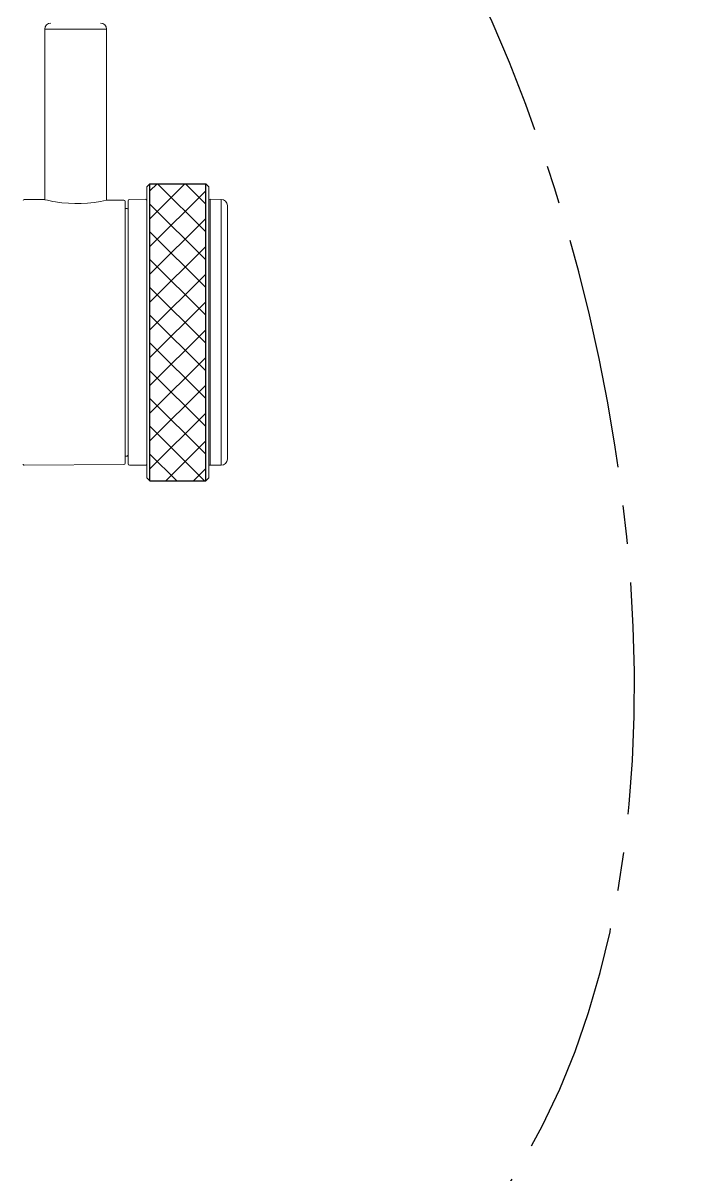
# Model space of a CAD drawing. Header units: millimetres. Extents: x 12827 to 13247, y 6457 to 7051.
# Drawn here: x 12984.14 to 13005.98, y 6564.53 to 6601.78 of the extents above; entities that cross this region are included whole.
import ezdxf

# ---------------------------------------------------------------- set-up
doc = ezdxf.new("R2010")
doc.units = ezdxf.units.MM
doc.header["$LTSCALE"] = 10
doc.linetypes.add('CENTER', pattern=[50.8, 31.75, -6.35, 6.35, -6.35])
doc.linetypes.add('CENTER2', pattern=[1.125, 0.75, -0.125, 0.125, -0.125])
doc.layers.add('1', color=1, linetype='CENTER', lineweight=13)
doc.layers.add('CENTER', color=1, linetype='CENTER2')
doc.layers.add('DWG', color=7, linetype='Continuous')

msp = doc.modelspace()

# ---------------------------------------------------------------- hatches: boundary and pattern name
at = {"layer": 'DWG'}
h = msp.add_hatch(dxfattribs=at)
h.set_pattern_fill('ANSI37', color=256, scale=0.2)
h.set_pattern_definition([(45, (2328.4698, 6257.5796), (-0.449012806, 0.449012806), []), (135, (2328.4698, 6257.5796), (-0.449012806, -0.449012806), [])])
h.paths.add_polyline_path([(12990.04566, 6596.5776), (12988.24566, 6596.5776), (12988.24566, 6586.9776), (12990.04566, 6586.9776)])

# ---------------------------------------------------------------- linework, layer by layer
at = {"layer": '1', "color": 7, "linetype": 'Continuous'}
for p, q in [((12984.84478, 6601.5776), (12986.84478, 6601.5776)), ((12984.84478, 6601.5776), (12984.84478, 6596.06647)), ((12986.84478, 6601.5776), (12986.84478, 6596.04898)), ((12988.14566, 6596.4776), (12988.24566, 6596.5776)), ((12988.14566, 6587.0776), (12988.14566, 6596.4776)), ((12990.14566, 6596.4776), (12990.04566, 6596.5776)), ((12990.14566, 6596.4776), (12990.14566, 6587.0776)), ((12984.18513, 6596.07725), (12984.82478, 6596.07167)), ((12984.82478, 6596.07167), (12984.84456, 6596.06651)), ((12986.86478, 6596.05387), (12987.40513, 6596.04915)), ((12987.44478, 6596.00913), (12987.44478, 6587.54609)), ((12987.54478, 6596.03307), (12987.54478, 6587.52214)), ((12987.58443, 6596.07306), (12988.10443, 6596.0776)), ((12990.54653, 6596.07445), (12990.18513, 6596.0776)), ((12990.18513, 6587.47761), (12990.18513, 6596.0776)), ((12990.54653, 6596.07445), (12990.54653, 6587.48076)), ((12990.74478, 6595.87444), (12990.74478, 6587.68077)), ((12987.44478, 6595.7776), (12987.50478, 6595.7776)), ((12987.44478, 6587.7776), (12987.50478, 6587.7776)), ((12984.18513, 6587.47796), (12987.40513, 6587.50606)), ((12987.58443, 6587.48214), (12988.10443, 6587.47761)), ((12990.54653, 6587.48076), (12990.18513, 6587.47761)), ((12988.14566, 6587.0776), (12988.24566, 6586.9776)), ((12990.14566, 6587.0776), (12990.04566, 6586.9776))]:
    msp.add_line(p, q, dxfattribs=at)
for centre, radius, start, end in [((12985.04478, 6601.5776), 0.2, 90.004082, 180), ((12986.64478, 6601.5776), 0.2, 0, 90), ((12984.18478, 6596.03725), 0.04, 90, 180), ((12986.56335, 6597.24808), 1.23167, 283.217396, 284.166008), ((12987.40478, 6596.00915), 0.04, 0.019238, 89.5), ((12987.58478, 6596.03307), 0.04, 90.5, 179.980643), ((12988.10478, 6596.0376), 0.04, 0, 90.5), ((12990.18478, 6596.0376), 0.04, 90, 168.235673), ((12990.54478, 6595.87446), 0.2, 0.003714, 89.5), ((12987.50478, 6595.7376), 0.04, 0, 90), ((12987.50478, 6587.8176), 0.04, 270, 0), ((12990.54478, 6587.68075), 0.2, 270.5, 359.996293), ((12984.18478, 6587.51795), 0.04, 180, 270.5), ((12987.40478, 6587.54606), 0.04, 270.5, 0), ((12987.58478, 6587.52214), 0.04, 180.01932, 269.5), ((12988.10478, 6587.5176), 0.04, 269.5, 0), ((12990.18478, 6587.5176), 0.04, 191.764327, 270)]:
    msp.add_arc(centre, radius, start, end, dxfattribs=at)
msp.add_open_spline([(12984.84456, 6596.06651), (12984.96083, 6596.0371), (12985.61757, 6595.90831), (12986.31014, 6595.92286), (12986.84497, 6596.04904)], degree=3, knots=[0, 0, 0, 0, 0.17915277, 1, 1, 1, 1], dxfattribs=at)
at = {"layer": 'CENTER', "color": 1}
msp.add_open_spline([(12975.58961, 6565.15937), (12976.63873, 6561.84089), (12979.00661, 6554.351), (13006.08462, 6558.51724), (13005.47482, 6594.29903), (12990.61641, 6616.99117), (12972.73078, 6634.16723), (12965.11347, 6649.16686), (12960.75233, 6657.75459)], degree=3, knots=[1.30601543, 1.30601543, 1.30601543, 1.30601543, 11.40286614, 24.09484198, 64.74330096, 86.64315664, 108.38783307, 137.51141091, 137.51141091, 137.51141091, 137.51141091], dxfattribs=at)
at = {"layer": 'DWG'}
for p, q in [((12988.24566, 6596.5776), (12990.04566, 6596.5776)), ((12988.24566, 6586.9776), (12988.24566, 6596.5776)), ((12990.04566, 6586.9776), (12990.04566, 6596.5776)), ((12988.24566, 6586.9776), (12990.04566, 6586.9776))]:
    msp.add_line(p, q, dxfattribs=at)

doc.saveas('drawing.dxf')
